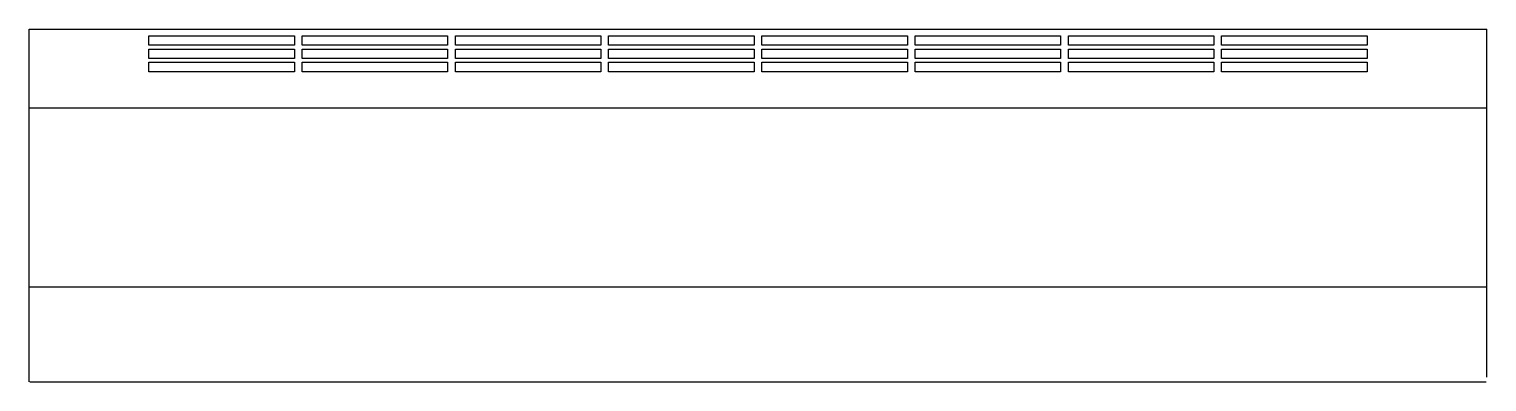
# Model space of a CAD drawing. Header units: millimetres. Extents: x 27531 to 27566.9, y 19801 to 19809.7.
import ezdxf

# ---------------------------------------------------------------- set-up
doc = ezdxf.new("R2010")
doc.units = ezdxf.units.MM
doc.layers.add('AC', color=7, linetype='Continuous')
doc.layers.add('Edges', color=7, linetype='Continuous')

# ---------------------------------------------------------------- blocks, each defined once
blk = doc.blocks.new('AC')
at = {"layer": 'Edges'}
for p, q in [((-17.93, 8.674), (17.93, 8.674)), ((-17.93, 0), (-17.93, 8.674)), ((17.93, 0.117), (17.93, 8.674)), ((-14.984, 8.514), (-11.406, 8.514)), ((-14.984, 8.279), (-14.984, 8.514)), ((-11.406, 8.279), (-14.984, 8.279)), ((-11.406, 8.514), (-11.406, 8.279)), ((-11.214, 8.514), (-7.636, 8.514)), ((-11.214, 8.279), (-11.214, 8.514)), ((-7.636, 8.279), (-11.214, 8.279)), ((-7.636, 8.514), (-7.636, 8.279)), ((-7.444, 8.514), (-3.866, 8.514)), ((-7.444, 8.279), (-7.444, 8.514)), ((-3.866, 8.279), (-7.444, 8.279)), ((-3.866, 8.514), (-3.866, 8.279)), ((-3.674, 8.514), (-0.096, 8.514)), ((-3.674, 8.279), (-3.674, 8.514)), ((-0.096, 8.279), (-3.674, 8.279)), ((-0.096, 8.514), (-0.096, 8.279)), ((0.096, 8.279), (0.096, 8.514)), ((0.096, 8.514), (3.674, 8.514)), ((3.674, 8.279), (0.096, 8.279)), ((3.674, 8.514), (3.674, 8.279)), ((3.866, 8.279), (3.866, 8.514)), ((3.866, 8.514), (7.444, 8.514)), ((7.444, 8.279), (3.866, 8.279)), ((7.444, 8.514), (7.444, 8.279)), ((7.636, 8.279), (7.636, 8.514)), ((7.636, 8.514), (11.214, 8.514)), ((11.214, 8.279), (7.636, 8.279)), ((11.214, 8.514), (11.214, 8.279)), ((11.406, 8.279), (11.406, 8.514)), ((11.406, 8.514), (14.984, 8.514)), ((14.984, 8.279), (11.406, 8.279)), ((14.984, 8.514), (14.984, 8.279)), ((-14.984, 8.186), (-11.406, 8.186)), ((-14.984, 7.952), (-14.984, 8.186)), ((-11.406, 7.952), (-14.984, 7.952)), ((-11.406, 8.186), (-11.406, 7.952)), ((-11.214, 8.186), (-7.636, 8.186)), ((-11.214, 7.952), (-11.214, 8.186)), ((-7.636, 7.952), (-11.214, 7.952)), ((-7.636, 8.186), (-7.636, 7.952)), ((-7.444, 8.186), (-3.866, 8.186)), ((-7.444, 7.952), (-7.444, 8.186)), ((-3.866, 7.952), (-7.444, 7.952)), ((-3.866, 8.186), (-3.866, 7.952)), ((-3.674, 8.186), (-0.096, 8.186)), ((-3.674, 7.952), (-3.674, 8.186)), ((-0.096, 7.952), (-3.674, 7.952)), ((-0.096, 8.186), (-0.096, 7.952)), ((0.096, 7.952), (0.096, 8.186)), ((0.096, 8.186), (3.674, 8.186)), ((3.674, 7.952), (0.096, 7.952)), ((3.674, 8.186), (3.674, 7.952)), ((3.866, 7.952), (3.866, 8.186)), ((3.866, 8.186), (7.444, 8.186)), ((7.444, 7.952), (3.866, 7.952)), ((7.444, 8.186), (7.444, 7.952)), ((7.636, 7.952), (7.636, 8.186)), ((7.636, 8.186), (11.214, 8.186)), ((11.214, 7.952), (7.636, 7.952)), ((11.214, 8.186), (11.214, 7.952)), ((11.406, 7.952), (11.406, 8.186)), ((11.406, 8.186), (14.984, 8.186)), ((14.984, 7.952), (11.406, 7.952)), ((14.984, 8.186), (14.984, 7.952)), ((-14.984, 7.859), (-11.406, 7.859)), ((-14.984, 7.625), (-14.984, 7.859)), ((-11.406, 7.625), (-14.984, 7.625)), ((-11.406, 7.859), (-11.406, 7.625)), ((-11.214, 7.859), (-7.636, 7.859)), ((-11.214, 7.625), (-11.214, 7.859)), ((-7.636, 7.625), (-11.214, 7.625)), ((-7.636, 7.859), (-7.636, 7.625)), ((-7.444, 7.859), (-3.866, 7.859)), ((-7.444, 7.625), (-7.444, 7.859)), ((-3.866, 7.625), (-7.444, 7.625)), ((-3.866, 7.859), (-3.866, 7.625)), ((-3.674, 7.859), (-0.096, 7.859)), ((-3.674, 7.625), (-3.674, 7.859)), ((-0.096, 7.625), (-3.674, 7.625)), ((-0.096, 7.859), (-0.096, 7.625)), ((0.096, 7.625), (0.096, 7.859)), ((0.096, 7.859), (3.674, 7.859)), ((3.674, 7.625), (0.096, 7.625)), ((3.674, 7.859), (3.674, 7.625)), ((3.866, 7.625), (3.866, 7.859)), ((3.866, 7.859), (7.444, 7.859)), ((7.444, 7.625), (3.866, 7.625)), ((7.444, 7.859), (7.444, 7.625)), ((7.636, 7.625), (7.636, 7.859)), ((7.636, 7.859), (11.214, 7.859)), ((11.214, 7.625), (7.636, 7.625)), ((11.214, 7.859), (11.214, 7.625)), ((11.406, 7.625), (11.406, 7.859)), ((11.406, 7.859), (14.984, 7.859)), ((14.984, 7.625), (11.406, 7.625)), ((14.984, 7.859), (14.984, 7.625)), ((17.93, 6.729), (-17.93, 6.729)), ((-17.911, 2.334), (17.911, 2.334)), ((-17.911, 0), (17.911, 0))]:
    blk.add_line(p, q, dxfattribs=at)

msp = doc.modelspace()

# ---------------------------------------------------------------- block references
at = {"layer": 'AC'}
msp.add_blockref('AC', (27548.93, 19801), dxfattribs=at)

doc.saveas('drawing.dxf')
